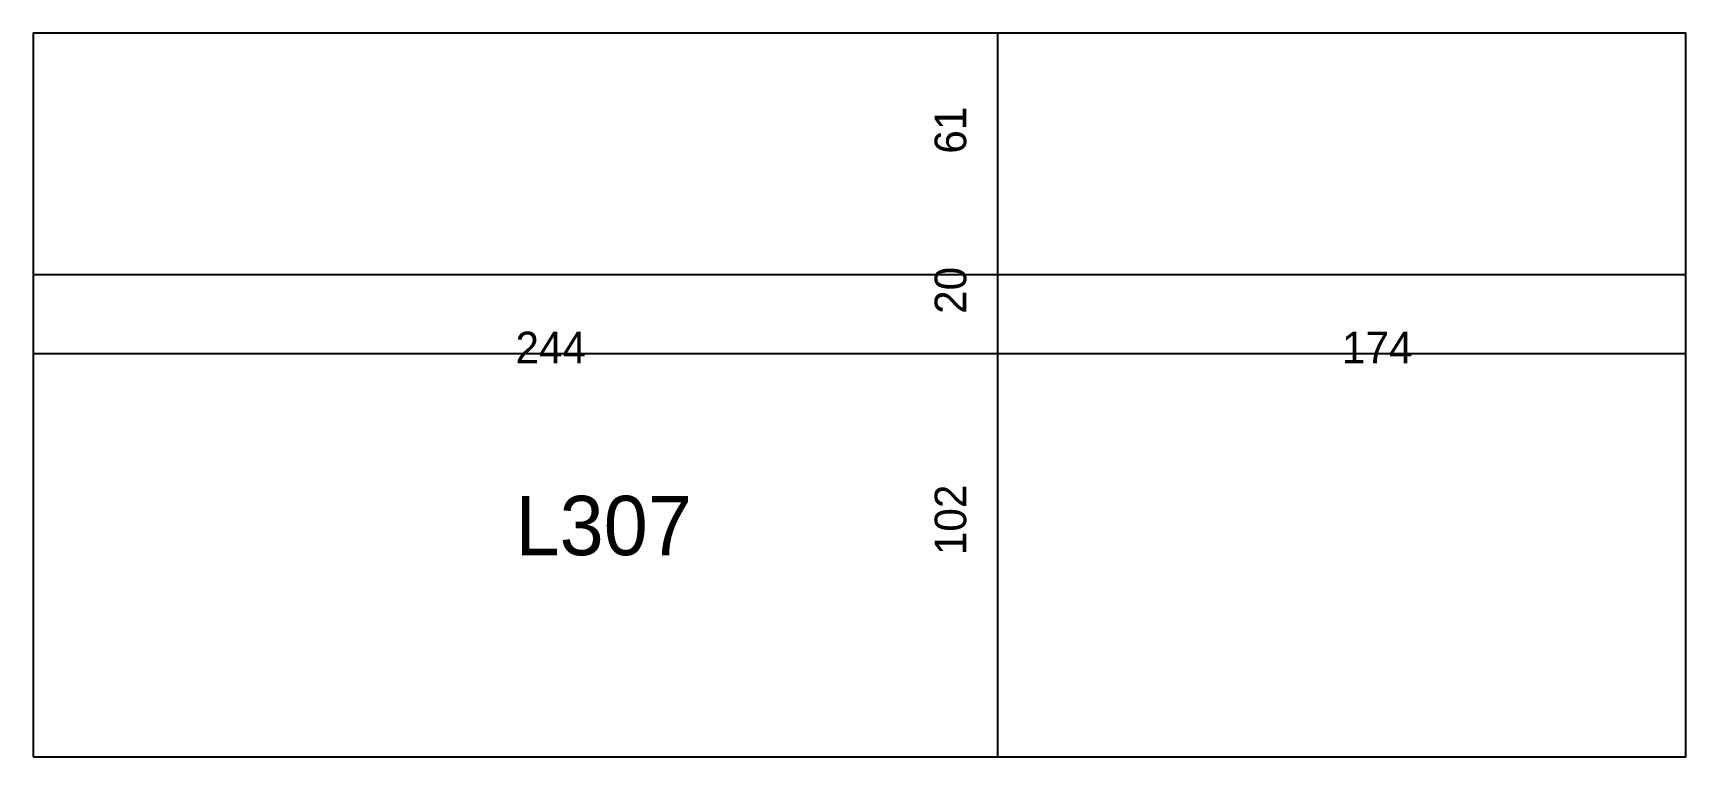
# Model space of a CAD drawing. Extents: x 3808 to 4226, y 3010 to 3193.
import ezdxf

# ---------------------------------------------------------------- set-up
doc = ezdxf.new("R2010")
doc.units = 0
for name, color, linetype in [('3', 3, 'Continuous'), ('4', 4, 'Continuous'), ('Painéis', 200, 'Continuous')]:
    doc.layers.add(name, color=color, linetype=linetype)

msp = doc.modelspace()

# ---------------------------------------------------------------- linework, layer by layer
at = {"layer": '3'}
for p, q in [((4225.5, 3193), (3807.5, 3193)), ((3807.5, 3193), (3807.5, 3010)), ((4051.5, 3010), (4051.5, 3193)), ((4225.5, 3010), (4225.5, 3193)), ((3807.5, 3132), (4225.5, 3132)), ((3807.5, 3112), (4225.5, 3112)), ((3807.5, 3010), (4225.5, 3010))]:
    msp.add_line(p, q, dxfattribs=at)
at = {"layer": '3', "lineweight": 25}
msp.add_lwpolyline([(3807.5, 3010), (4225.5, 3010), (4225.5, 3193), (3807.5, 3193)], close=True, dxfattribs=at)
at = {"layer": 'Painéis', "lineweight": 18}
for p, q in [((4051.5, 3010), (4051.5, 3193)), ((3807.5, 3132), (4225.5, 3132)), ((3807.5, 3112), (4225.5, 3112))]:
    msp.add_line(p, q, dxfattribs=at)

# ---------------------------------------------------------------- texts
at = {"layer": '4'}
msp.add_text('L307', height=15, dxfattribs=at).set_placement((3929.5, 3061))
at = {"layer": 'Painéis'}
for s, p in [('61', (4043.5, 3162.5)), ('20', (4043.5, 3122)), ('102', (4043.5, 3061))]:
    msp.add_text(s, height=8, rotation=90, dxfattribs=at).set_placement(p)
for s, p in [('244', (3929.5, 3109.5)), ('174', (4138.5, 3109.5))]:
    msp.add_text(s, height=8, dxfattribs=at).set_placement(p)

doc.saveas('drawing.dxf')
